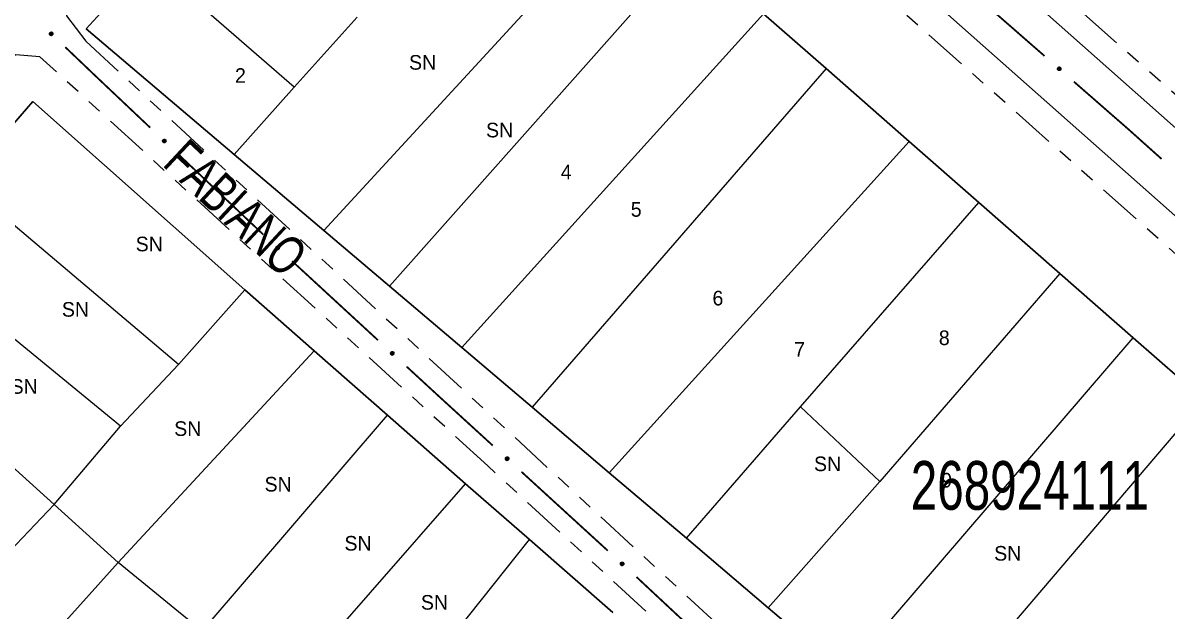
# Model space of a CAD drawing. Extents: x 209193 to 212081, y 4877574 to 4880493.
# Drawn here: x 210490.4 to 210607.9, y 4878497.2 to 4878557.6 of the extents above; entities that cross this region are included whole.
import ezdxf
from ezdxf.enums import TextEntityAlignment as Align

# ---------------------------------------------------------------- set-up
doc = ezdxf.new("R2010")
doc.units = 0
doc.header["$LTSCALE"] = 1.5
doc.header["$MEASUREMENT"] = 0
doc.linetypes.add('TRACO_25', pattern=[8, 3, -1, 1, -1, 1, -1])
for name, color, linetype in [('CD_MALHA_LOTES', 7, 'CONTINUOUS'), ('CD_TXT_QUADRA', 255, 'CONTINUOUS'), ('RU-QUADRA', 210, 'CONTINUOUS'), ('SV-EIXO-ROD-ESTR', 7, 'CONTINUOUS'), ('SV-EIXO-RUA-N-PAV', 6, 'CONTINUOUS'), ('SV-FX-DOM-EST', 20, 'CONTINUOUS'), ('SV-ROD-ESTADUAIS', 20, 'CONTINUOUS'), ('SV-RUA-NAO-PAV', 7, 'CONTINUOUS'), ('SV-TXT-RUA-N-PAV', 7, 'CONTINUOUS'), ('Th_NmrPort', 1, 'CONTINUOUS')]:
    doc.layers.add(name, color=color, linetype=linetype)
doc.styles.add('ARIAL', font='ARIAL.SHX')

msp = doc.modelspace()

# ---------------------------------------------------------------- linework, layer by layer
at = {"layer": 'CD_MALHA_LOTES', "linetype": 'Continuous', "flags": 128}
for points in [[(210521.325085, 4878536.256547), (210552.815183, 4878570.474488)], [(210528.063347, 4878530.536482), (210558.835438, 4878565.200052)], [(210496.926433, 4878556.968396), (210503.319068, 4878563.990608)], [(210518.257662, 4878550.976477), (210503.319068, 4878563.990608)], [(210518.257662, 4878550.976477), (210524.728934, 4878558.166779)], [(210535.477045, 4878524.243045), (210566.484057, 4878558.498983)], [(210566.484057, 4878558.498983), (210572.894353, 4878552.882827)], [(210512.108573, 4878544.080381), (210496.926433, 4878556.968396)], [(210572.894353, 4878552.882827), (210542.709349, 4878518.103592)], [(210572.894353, 4878552.882827), (210581.441698, 4878545.39437)], [(210512.108573, 4878544.080381), (210518.257662, 4878550.976477)], [(210484.247326, 4878541.229012), (210491.422597, 4878549.506571)], [(210491.422597, 4878549.506571), (210513.20329, 4878530.159475)], [(210550.617087, 4878511.390767), (210581.441698, 4878545.39437)], [(210581.441698, 4878545.39437), (210588.581528, 4878539.139057)], [(210521.325085, 4878536.256547), (210512.108573, 4878544.080381)], [(210506.389218, 4878522.493644), (210484.247326, 4878541.229012)], [(210570.267512, 4878518.140766), (210588.581528, 4878539.139057)], [(210588.581528, 4878539.139057), (210596.891329, 4878531.858716)], [(210528.063347, 4878530.536482), (210521.325085, 4878536.256547)], [(210500.426906, 4878516.166292), (210478.264579, 4878534.327177)], [(210596.891329, 4878531.858716), (210578.416521, 4878510.47111)], [(210596.891329, 4878531.858716), (210604.437948, 4878525.247011)], [(210506.389218, 4878522.493644), (210513.20329, 4878530.159475)], [(210513.20329, 4878530.159475), (210520.341344, 4878523.906931)], [(210535.477045, 4878524.243045), (210528.063347, 4878530.536482)], [(210493.612834, 4878508.135422), (210472.281833, 4878527.425342)], [(210574.855393, 4878490.815034), (210604.437948, 4878525.247011)], [(210604.437948, 4878525.247011), (210611.713375, 4878518.872901)], [(210500.183546, 4878502.173109), (210520.341344, 4878523.906931)], [(210520.341344, 4878523.906931), (210527.840519, 4878517.302106)], [(210542.709349, 4878518.103592), (210535.477045, 4878524.243045)], [(210500.426906, 4878516.166292), (210506.389218, 4878522.493644)], [(210550.617087, 4878511.390767), (210542.709349, 4878518.103592)], [(210558.545875, 4878504.660073), (210570.267512, 4878518.140766)], [(210578.416521, 4878510.47111), (210570.267512, 4878518.140766)], [(210582.36629, 4878484.439085), (210611.713375, 4878518.872901)], [(210508.822815, 4878495.115678), (210527.840519, 4878517.302106)], [(210527.840519, 4878517.302106), (210535.878933, 4878510.253286)], [(210493.612834, 4878508.135422), (210500.426906, 4878516.166292)], [(210558.545875, 4878504.660073), (210550.617087, 4878511.390767)], [(210516.366966, 4878487.936566), (210535.878933, 4878510.253286)], [(210535.878933, 4878510.253286), (210542.444543, 4878504.545742)], [(210566.947654, 4878497.52786), (210578.416521, 4878510.47111)], [(210486.433723, 4878500.591271), (210493.612834, 4878508.135422)], [(210500.183546, 4878502.173109), (210493.612834, 4878508.135422)], [(210523.911117, 4878481.244175), (210542.444543, 4878504.545742)], [(210542.444543, 4878504.545742), (210551.006755, 4878497.045714)], [(210566.947654, 4878497.52786), (210558.545875, 4878504.660073)], [(210476.913814, 4878476.262388), (210500.183546, 4878502.173109)], [(210508.822815, 4878495.115678), (210500.183546, 4878502.173109)], [(210574.855393, 4878490.815034), (210566.947654, 4878497.52786)]]:
    msp.add_lwpolyline(points, dxfattribs=at)
at = {"layer": 'RU-QUADRA', "linetype": 'Continuous', "flags": 128}
for points in [[(210503.319068, 4878563.990608), (210496.926433, 4878556.968396), (210512.108573, 4878544.080381), (210521.325085, 4878536.256547), (210528.063347, 4878530.536482), (210535.477045, 4878524.243045), (210542.709349, 4878518.103592), (210550.617087, 4878511.390767), (210558.545875, 4878504.660073), (210566.947654, 4878497.52786), (210574.855393, 4878490.815034), (210582.36629, 4878484.439085), (210598.230367, 4878470.972179), (210605.483719, 4878464.814857), (210612.597775, 4878458.775784)], [(210611.713375, 4878518.872901), (210604.437948, 4878525.247011), (210596.891329, 4878531.858716), (210588.581528, 4878539.139057), (210581.441698, 4878545.39437), (210572.894302, 4878552.882872), (210566.484057, 4878558.498983)], [(210551.006755, 4878497.045714), (210542.444543, 4878504.545742), (210535.878933, 4878510.253286), (210527.840519, 4878517.302106), (210520.341344, 4878523.906931), (210513.20329, 4878530.159475), (210491.422597, 4878549.506571), (210484.247326, 4878541.229012)]]:
    msp.add_lwpolyline(points, dxfattribs=at)
at = {"layer": 'SV-EIXO-ROD-ESTR', "const_width": 0.18}
for points in [[(210595.331825, 4878554.174703), (210586.293822, 4878562.068656)], [(210603.971094, 4878546.629013), (210598.344493, 4878551.543386)], [(210604.365506, 4878546.275862), (210603.971094, 4878546.629013)], [(210607.345512, 4878543.607611), (210604.365506, 4878546.275862)]]:
    msp.add_lwpolyline(points, dxfattribs=at)
at = {"layer": 'SV-EIXO-ROD-ESTR'}
msp.add_lwpolyline([(210596.873961, 4878552.681618), (210596.825215, 4878552.67763), (210596.782505, 4878552.68417), (210596.748453, 4878552.699878), (210596.721981, 4878552.721605), (210596.697403, 4878552.746882), (210596.678246, 4878552.777835), (210596.664593, 4878552.816898), (210596.660249, 4878552.865768), (210596.669824, 4878552.90908), (210596.683438, 4878552.943289), (210596.704504, 4878552.972196), (210596.72946, 4878552.995661), (210596.762269, 4878553.014498), (210596.801992, 4878553.027947), (210596.851238, 4878553.031126), (210596.893066, 4878553.024427), (210596.925604, 4878553.008369), (210596.954531, 4878552.987006), (210596.979315, 4878552.960899), (210596.997945, 4878552.930407), (210597.011414, 4878552.890389), (210597.013907, 4878552.841741), (210597.007702, 4878552.799946), (210596.992105, 4878552.767192), (210596.970433, 4878552.739186), (210596.945379, 4878552.714226), (210596.915067, 4878552.693673), (210596.873961, 4878552.681618)], close=True, dxfattribs=at)
for points in [[(210596.915067, 4878552.693673), (210596.660249, 4878552.865768)], [(210596.873961, 4878552.681618), (210596.664593, 4878552.816898)], [(210596.895064, 4878552.689553), (210596.666313, 4878552.840432)], [(210596.926754, 4878552.707167), (210596.668199, 4878552.884077)], [(210596.945379, 4878552.714226), (210596.669824, 4878552.90908)], [(210596.84732, 4878552.680525), (210596.677266, 4878552.792819)], [(210596.825215, 4878552.67763), (210596.678246, 4878552.777835)], [(210596.954333, 4878552.728372), (210596.679205, 4878552.921569)], [(210596.970433, 4878552.739186), (210596.683438, 4878552.943289)], [(210596.800852, 4878552.681253), (210596.695141, 4878552.757278)], [(210596.979596, 4878552.755223), (210596.697014, 4878552.958554)], [(210596.782505, 4878552.68417), (210596.697403, 4878552.746882)], [(210596.992105, 4878552.767192), (210596.704504, 4878552.972196)], [(210596.997796, 4878552.786431), (210596.719585, 4878552.982321)], [(210597.007702, 4878552.799946), (210596.72946, 4878552.995661)], [(210597.009829, 4878552.823026), (210596.750117, 4878553.002758)], [(210597.013907, 4878552.841741), (210596.762269, 4878553.014498)], [(210597.008762, 4878552.867438), (210596.78476, 4878553.019605)], [(210597.011414, 4878552.890389), (210596.801992, 4878553.027947)], [(210596.998967, 4878552.912229), (210596.832763, 4878553.024783)], [(210596.997945, 4878552.930407), (210596.851238, 4878553.031126)], [(210596.984943, 4878552.948029), (210596.877306, 4878553.023924)], [(210596.979315, 4878552.960899), (210596.893066, 4878553.024427)]]:
    msp.add_lwpolyline(points, dxfattribs=at)
at = {"layer": 'SV-EIXO-RUA-N-PAV'}
for points in [[(210493.29853, 4878556.641589), (210493.347403, 4878556.643432), (210493.389785, 4878556.635022), (210493.423114, 4878556.617834), (210493.448606, 4878556.594966), (210493.47205, 4878556.568633), (210493.489829, 4878556.536869), (210493.501753, 4878556.497243), (210493.503946, 4878556.448229), (210493.492478, 4878556.40538), (210493.477375, 4878556.371802), (210493.455059, 4878556.343848), (210493.429097, 4878556.321502), (210493.395491, 4878556.304125), (210493.355217, 4878556.292433), (210493.305878, 4878556.291421), (210493.264385, 4878556.299951), (210493.232584, 4878556.317423), (210493.204622, 4878556.340035), (210493.18101, 4878556.367206), (210493.163737, 4878556.398486), (210493.152039, 4878556.439058), (210493.151685, 4878556.487769), (210493.15972, 4878556.52925), (210493.17674, 4878556.561288), (210493.199622, 4878556.588315), (210493.225748, 4878556.61215), (210493.256934, 4878556.631352), (210493.29853, 4878556.641589)], [(210504.90565, 4878545.62992), (210504.954515, 4878545.631993), (210504.996935, 4878545.623782), (210505.030345, 4878545.60675), (210505.055944, 4878545.584002), (210505.079511, 4878545.557779), (210505.09744, 4878545.526099), (210505.109549, 4878545.48653), (210505.111973, 4878545.437527), (210505.100705, 4878545.394624), (210505.08576, 4878545.360976), (210505.063576, 4878545.332918), (210505.037719, 4878545.31045), (210505.004195, 4878545.292915), (210504.963976, 4878545.281035), (210504.914643, 4878545.279791), (210504.87311, 4878545.288125), (210504.841227, 4878545.305448), (210504.81316, 4878545.327929), (210504.78942, 4878545.354988), (210504.772001, 4878545.386187), (210504.760112, 4878545.426703), (210504.759529, 4878545.475412), (210504.767369, 4878545.516931), (210504.784239, 4878545.549048), (210504.806994, 4878545.576182), (210504.833008, 4878545.60014), (210504.864103, 4878545.619488), (210504.90565, 4878545.62992)], [(210516.550175, 4878534.65925), (210516.599009, 4878534.661946), (210516.641531, 4878534.654277), (210516.675155, 4878534.637673), (210516.701042, 4878534.615253), (210516.724943, 4878534.589333), (210516.743274, 4878534.557885), (210516.755887, 4878534.518473), (210516.758935, 4878534.469505), (210516.748216, 4878534.426462), (210516.733702, 4878534.392626), (210516.711878, 4878534.364287), (210516.686309, 4878534.34149), (210516.653012, 4878534.32353), (210516.612948, 4878534.311137), (210516.563634, 4878534.309263), (210516.521999, 4878534.317068), (210516.489897, 4878534.333982), (210516.461546, 4878534.356103), (210516.437462, 4878534.382857), (210516.419646, 4878534.413832), (210516.407241, 4878534.454193), (210516.406037, 4878534.50289), (210516.413347, 4878534.544505), (210516.429806, 4878534.576835), (210516.452213, 4878534.604258), (210516.477918, 4878534.628545), (210516.508764, 4878534.648288), (210516.550175, 4878534.65925)], [(210528.317895, 4878523.81855), (210528.366729, 4878523.821246), (210528.409251, 4878523.813577), (210528.442875, 4878523.796973), (210528.468762, 4878523.774553), (210528.492662, 4878523.748633), (210528.510993, 4878523.717185), (210528.523607, 4878523.677773), (210528.526655, 4878523.628805), (210528.515936, 4878523.585762), (210528.501421, 4878523.551926), (210528.479597, 4878523.523587), (210528.454029, 4878523.500791), (210528.420732, 4878523.48283), (210528.380667, 4878523.470437), (210528.331354, 4878523.468564), (210528.289718, 4878523.476368), (210528.257617, 4878523.493282), (210528.229265, 4878523.515403), (210528.205182, 4878523.542157), (210528.187366, 4878523.573132), (210528.174961, 4878523.613493), (210528.173757, 4878523.66219), (210528.181067, 4878523.703805), (210528.197526, 4878523.736136), (210528.219932, 4878523.763558), (210528.245638, 4878523.787846), (210528.276484, 4878523.807588), (210528.317895, 4878523.81855)], [(210540.110267, 4878513.005348), (210540.15909, 4878513.008234), (210540.201641, 4878513.00073), (210540.23533, 4878512.984257), (210540.261304, 4878512.961938), (210540.285305, 4878512.936111), (210540.303758, 4878512.904734), (210540.316524, 4878512.865372), (210540.319763, 4878512.816416), (210540.309211, 4878512.773332), (210540.294828, 4878512.73944), (210540.273115, 4878512.711015), (210540.247635, 4878512.68812), (210540.214408, 4878512.67003), (210540.174392, 4878512.657482), (210540.125086, 4878512.655416), (210540.08342, 4878512.663059), (210540.051254, 4878512.679848), (210540.022816, 4878512.701859), (210539.998629, 4878512.728519), (210539.980693, 4878512.759424), (210539.968131, 4878512.799737), (210539.966738, 4878512.848429), (210539.973886, 4878512.890072), (210539.990219, 4878512.922466), (210540.012519, 4878512.949975), (210540.03813, 4878512.974363), (210540.068899, 4878512.994225), (210540.110267, 4878513.005348)], [(210551.92004, 4878502.210477), (210551.968864, 4878502.213363), (210552.011415, 4878502.205859), (210552.045103, 4878502.189386), (210552.071077, 4878502.167067), (210552.095078, 4878502.14124), (210552.113531, 4878502.109863), (210552.126298, 4878502.070501), (210552.129537, 4878502.021545), (210552.118985, 4878501.97846), (210552.104602, 4878501.944568), (210552.082888, 4878501.916144), (210552.057408, 4878501.893249), (210552.024182, 4878501.875159), (210551.984166, 4878501.86261), (210551.93486, 4878501.860545), (210551.893194, 4878501.868188), (210551.861027, 4878501.884977), (210551.83259, 4878501.906987), (210551.808403, 4878501.933648), (210551.790467, 4878501.964553), (210551.777905, 4878502.004865), (210551.776511, 4878502.053557), (210551.783659, 4878502.095201), (210551.799992, 4878502.127595), (210551.822292, 4878502.155104), (210551.847903, 4878502.179491), (210551.878672, 4878502.199354), (210551.92004, 4878502.210477)]]:
    msp.add_lwpolyline(points, close=True, dxfattribs=at)
for points in [[(210493.151685, 4878556.487769), (210493.395491, 4878556.304125)], [(210493.152039, 4878556.439058), (210493.355217, 4878556.292433)], [(210493.155696, 4878556.46187), (210493.372798, 4878556.30001)], [(210493.156581, 4878556.506286), (210493.408148, 4878556.315319)], [(210493.15972, 4878556.52925), (210493.429097, 4878556.321502)], [(210493.163515, 4878556.416692), (210493.324614, 4878556.296946)], [(210493.163737, 4878556.398486), (210493.305878, 4878556.291421)], [(210493.17021, 4878556.542317), (210493.439548, 4878556.334395)], [(210493.175952, 4878556.38031), (210493.280151, 4878556.299761)], [(210493.17674, 4878556.561288), (210493.455059, 4878556.343848)], [(210493.18101, 4878556.367206), (210493.264385, 4878556.299951)], [(210493.189763, 4878556.572696), (210493.463141, 4878556.357149)], [(210493.199622, 4878556.588315), (210493.477375, 4878556.371802)], [(210493.216182, 4878556.598411), (210493.482558, 4878556.393315)], [(210493.225748, 4878556.61215), (210493.492478, 4878556.40538)], [(210493.244666, 4878556.618384), (210493.4952, 4878556.430288)], [(210493.256934, 4878556.631352), (210493.503946, 4878556.448229)], [(210493.277099, 4878556.634589), (210493.499001, 4878556.473808)], [(210493.29853, 4878556.641589), (210493.501753, 4878556.497243)], [(210493.325192, 4878556.641511), (210493.49015, 4878556.521856)], [(210493.347403, 4878556.643432), (210493.489829, 4878556.536869)], [(210493.371584, 4878556.638742), (210493.473854, 4878556.558148)], [(210493.389785, 4878556.635022), (210493.47205, 4878556.568633)], [(210504.759529, 4878545.475412), (210505.004195, 4878545.292915)], [(210504.760112, 4878545.426703), (210504.963976, 4878545.281035)], [(210504.763662, 4878545.449532), (210504.981522, 4878545.288694)], [(210504.764338, 4878545.493953), (210505.016799, 4878545.304169)], [(210504.767369, 4878545.516931), (210505.037719, 4878545.31045)], [(210504.771693, 4878545.404392), (210504.933352, 4878545.285404)], [(210504.772001, 4878545.386187), (210504.914643, 4878545.279791)], [(210504.777798, 4878545.530047), (210505.04811, 4878545.323392)], [(210504.784239, 4878545.549048), (210505.063576, 4878545.332918)], [(210504.784301, 4878545.368069), (210504.888877, 4878545.288009)], [(210504.78942, 4878545.354988), (210504.87311, 4878545.288125)], [(210504.797208, 4878545.560517), (210505.071595, 4878545.346256)], [(210504.806994, 4878545.576182), (210505.08576, 4878545.360976)], [(210504.823506, 4878545.586356), (210505.090842, 4878545.382513)], [(210504.833008, 4878545.60014), (210505.100705, 4878545.394624)], [(210504.851896, 4878545.606462), (210505.10331, 4878545.419545)], [(210504.864103, 4878545.619488), (210505.111973, 4878545.437527)], [(210504.884252, 4878545.62282), (210505.106907, 4878545.463082)], [(210504.90565, 4878545.62992), (210505.109549, 4878545.48653)], [(210504.932313, 4878545.629968), (210505.09783, 4878545.511088)], [(210504.954515, 4878545.631993), (210505.09744, 4878545.526099)], [(210504.978717, 4878545.627417), (210505.081364, 4878545.547303)], [(210504.996935, 4878545.623782), (210505.079511, 4878545.557779)], [(210516.406037, 4878534.50289), (210516.653012, 4878534.32353)], [(210516.407241, 4878534.454193), (210516.612948, 4878534.311137)], [(210516.4105, 4878534.477065), (210516.630394, 4878534.31902)], [(210516.41061, 4878534.52149), (210516.665471, 4878534.334943)], [(210516.413347, 4878534.544505), (210516.686309, 4878534.34149)], [(210516.419106, 4878534.432031), (210516.582271, 4878534.315115)], [(210516.419646, 4878534.413832), (210516.563634, 4878534.309263)], [(210516.423608, 4878534.557753), (210516.696534, 4878534.354564)], [(210516.429806, 4878534.576835), (210516.711878, 4878534.364287)], [(210516.432177, 4878534.395871), (210516.537766, 4878534.317153)], [(210516.437462, 4878534.382857), (210516.521999, 4878534.317068)], [(210516.442628, 4878534.588469), (210516.719726, 4878534.377726)], [(210516.452213, 4878534.604258), (210516.733702, 4878534.392626)], [(210516.468593, 4878534.614641), (210516.738509, 4878534.414226)], [(210516.477918, 4878534.628545), (210516.748216, 4878534.426462)], [(210516.496724, 4878534.635108), (210516.750503, 4878534.451413)], [(210516.508764, 4878534.648288), (210516.758935, 4878534.469505)], [(210516.52887, 4878534.651877), (210516.753545, 4878534.494993)], [(210516.550175, 4878534.65925), (210516.755887, 4878534.518473)], [(210516.576835, 4878534.659638), (210516.743856, 4878534.54288)], [(210516.599009, 4878534.661946), (210516.743274, 4878534.557885)], [(210516.623268, 4878534.657679), (210516.726929, 4878534.578881)], [(210516.641531, 4878534.654277), (210516.724943, 4878534.589333)], [(210528.236313, 4878523.773941), (210528.506228, 4878523.573526)], [(210528.245638, 4878523.787846), (210528.515936, 4878523.585762)], [(210528.264444, 4878523.794408), (210528.518223, 4878523.610713)], [(210528.276484, 4878523.807588), (210528.526655, 4878523.628805)], [(210528.296589, 4878523.811177), (210528.521264, 4878523.654294)], [(210528.317895, 4878523.81855), (210528.523607, 4878523.677773)], [(210528.344555, 4878523.818938), (210528.511575, 4878523.70218)], [(210528.366729, 4878523.821246), (210528.510993, 4878523.717185)], [(210528.390987, 4878523.816979), (210528.494648, 4878523.738181)], [(210528.409251, 4878523.813577), (210528.492662, 4878523.748633)], [(210528.173757, 4878523.66219), (210528.420732, 4878523.48283)], [(210528.174961, 4878523.613493), (210528.380667, 4878523.470437)], [(210528.17822, 4878523.636365), (210528.398114, 4878523.47832)], [(210528.178329, 4878523.68079), (210528.433191, 4878523.494243)], [(210528.181067, 4878523.703805), (210528.454029, 4878523.500791)], [(210528.186826, 4878523.591331), (210528.34999, 4878523.474415)], [(210528.187366, 4878523.573132), (210528.331354, 4878523.468564)], [(210528.191328, 4878523.717053), (210528.464254, 4878523.513865)], [(210528.197526, 4878523.736136), (210528.479597, 4878523.523587)], [(210528.199897, 4878523.555171), (210528.305486, 4878523.476453)], [(210528.205182, 4878523.542157), (210528.289718, 4878523.476368)], [(210528.210347, 4878523.747769), (210528.487446, 4878523.537026)], [(210528.219932, 4878523.763558), (210528.501421, 4878523.551926)], [(210539.966738, 4878512.848429), (210540.214408, 4878512.67003)], [(210539.968131, 4878512.799737), (210540.174392, 4878512.657482)], [(210539.971238, 4878512.867047), (210540.226823, 4878512.681492)], [(210539.971301, 4878512.822621), (210540.191808, 4878512.665432)], [(210539.973886, 4878512.890072), (210540.247635, 4878512.68812)], [(210539.980082, 4878512.777621), (210540.1437, 4878512.66134)], [(210539.980693, 4878512.759424), (210540.125086, 4878512.655416)], [(210539.984095, 4878512.90336), (210540.257809, 4878512.701234)], [(210539.990219, 4878512.922466), (210540.273115, 4878512.711015)], [(210539.993293, 4878512.741513), (210540.099188, 4878512.663205)], [(210539.998629, 4878512.728519), (210540.08342, 4878512.663059)], [(210540.002995, 4878512.934149), (210540.280911, 4878512.724485)], [(210540.012519, 4878512.949975), (210540.294828, 4878512.73944)], [(210540.028859, 4878512.960422), (210540.299551, 4878512.761058)], [(210540.03813, 4878512.974363), (210540.309211, 4878512.773332)], [(210540.05691, 4878512.980998), (210540.311401, 4878512.798292)], [(210540.068899, 4878512.994225), (210540.319763, 4878512.816416)], [(210540.08899, 4878512.997892), (210540.314273, 4878512.841883)], [(210540.110267, 4878513.005348), (210540.316524, 4878512.865372)], [(210540.136925, 4878513.005839), (210540.304398, 4878512.889732)], [(210540.15909, 4878513.008234), (210540.303758, 4878512.904734)], [(210540.183365, 4878513.004061), (210540.287331, 4878512.925667)], [(210540.201641, 4878513.00073), (210540.285305, 4878512.936111)], [(210551.776511, 4878502.053557), (210552.024182, 4878501.875159)], [(210551.777905, 4878502.004865), (210551.984166, 4878501.86261)], [(210551.781011, 4878502.072175), (210552.036596, 4878501.88662)], [(210551.781074, 4878502.02775), (210552.001581, 4878501.870561)], [(210551.783659, 4878502.095201), (210552.057408, 4878501.893249)], [(210551.789856, 4878501.98275), (210551.953473, 4878501.866469)], [(210551.790467, 4878501.964553), (210551.93486, 4878501.860545)], [(210551.793869, 4878502.108489), (210552.067582, 4878501.906362)], [(210551.799992, 4878502.127595), (210552.082888, 4878501.916144)], [(210551.803067, 4878501.946641), (210551.908961, 4878501.868334)], [(210551.808403, 4878501.933648), (210551.893194, 4878501.868188)], [(210551.812769, 4878502.139278), (210552.090684, 4878501.929614)], [(210551.822292, 4878502.155104), (210552.104602, 4878501.944568)], [(210551.838632, 4878502.165551), (210552.109325, 4878501.966187)], [(210551.847903, 4878502.179491), (210552.118985, 4878501.97846)], [(210551.866684, 4878502.186127), (210552.121175, 4878502.00342)], [(210551.878672, 4878502.199354), (210552.129537, 4878502.021545)], [(210551.898764, 4878502.203021), (210552.124047, 4878502.047012)], [(210551.92004, 4878502.210477), (210552.126298, 4878502.070501)], [(210551.946699, 4878502.210968), (210552.114172, 4878502.09486)], [(210551.968864, 4878502.213363), (210552.113531, 4878502.109863)], [(210551.993138, 4878502.20919), (210552.097105, 4878502.130796)], [(210552.011415, 4878502.205859), (210552.095078, 4878502.14124)]]:
    msp.add_lwpolyline(points, dxfattribs=at)
at = {"layer": 'SV-EIXO-RUA-N-PAV', "const_width": 0.18}
for points in [[(210494.773592, 4878555.082206), (210497.667769, 4878552.321094)], [(210497.667769, 4878552.321094), (210497.91, 4878552.09)], [(210497.91, 4878552.09), (210503.480908, 4878546.824972)], [(210506.388018, 4878544.07748), (210514.382572, 4878536.52188)], [(210514.382572, 4878536.52188), (210515.03, 4878535.91)], [(210515.03, 4878535.91), (210515.1103, 4878535.836025)], [(210518.05223, 4878533.12585), (210526.87802, 4878524.995326)], [(210529.81995, 4878522.285151), (210532.76188, 4878519.574976)], [(210532.76188, 4878519.574976), (210533.024543, 4878519.333004)], [(210533.024543, 4878519.333004), (210538.665828, 4878514.176517)], [(210541.618272, 4878511.477799), (210550.475602, 4878503.381646)], [(210553.425248, 4878500.6799), (210562.197912, 4878492.492081)]]:
    msp.add_lwpolyline(points, dxfattribs=at)
at = {"layer": 'SV-FX-DOM-EST', "linetype": 'TRACO_25'}
for points in [[(210652.671715, 4878511.447631, 13.963322), (210629.74, 4878531.74, 15.178122), (210538.41, 4878612.22, 13.160497), (210503.390567, 4878643.141609, 13.160497)], [(211028.486086, 4878080.897306, 12.355202), (211009.982548, 4878124.599964, 12.355202), (210996.174033, 4878156.711011, 12.345365), (210980.245565, 4878187.651998, 12.709364), (210958.477345, 4878219.292959, 12.72904), (210919.290053, 4878259.454079, 13.083201), (210898.774286, 4878277.738776, 13.083201), (210895.564754, 4878280.599274, 13.083201), (210829.78, 4878339.23, 13.417687), (210780.89, 4878381.82, 13.604163), (210766.976178, 4878394.201269, 13.604163), (210730.23, 4878426.9, 14.016139), (210717.152215, 4878438.406456, 14.016139), (210622.7, 4878521.51, 15.230939), (210531.783322, 4878602.204012, 12.991482)]]:
    msp.add_polyline3d(points, dxfattribs=at)
at = {"layer": 'SV-ROD-ESTADUAIS', "linetype": 'Continuous'}
for points in [[(210977.638178, 4878207.088424, 12.807742), (210964.657284, 4878225.343233, 13.220931), (210924.500065, 4878266.714388, 13.161904), (210836.82, 4878344.79, 13.678107), (210788.21, 4878387.86, 13.963322), (210780.689546, 4878394.519993, 14.090083), (210733.41, 4878436.39, 14.090083), (210628.37, 4878529.46, 15.505589), (210529.57, 4878617.02, 13.297822), (210513.753954, 4878631.009833, 13.297822), (210510.470445, 4878633.768298, 13.297822), (210460.57, 4878678.06, 12.273165), (210434.292421, 4878701.335698, 12.230911)], [(211100.78998, 4877916.427847, 6.826342), (211088.952449, 4877944.445363, 6.826342), (211087.115851, 4877948.547669, 6.826342), (211045.498875, 4878046.957449, 11.804284), (211012.342478, 4878125.340011, 12.650337), (210998.064006, 4878158.281085, 12.620824), (210982.125531, 4878188.942061, 12.679851), (210959.547372, 4878221.593052, 13.004499), (210920.21008, 4878261.574164, 13.171742), (210831.69, 4878340.34, 13.678107), (210783.44, 4878383.16, 13.847123), (210770.842606, 4878394.291132, 13.847123), (210730.86, 4878429.62, 14.1429), (210623.98, 4878524.27, 15.421082), (210525.6, 4878611.44, 13.128807), (210509.12559, 4878625.984271, 13.128807), (210506.147781, 4878628.586299, 13.128807), (210456.95, 4878672.3, 12.104149), (210434.29214, 4878692.384671, 12.104149)]]:
    msp.add_polyline3d(points, dxfattribs=at)
at = {"layer": 'SV-RUA-NAO-PAV', "linetype": 'TRACO_25'}
for points in [[(210531.783322, 4878602.204012, 13.044299), (210528.74, 4878601.58, 12.759085), (210524.67, 4878599.06, 12.399926), (210494.81, 4878561.64, 11.892879), (210494.88, 4878558.3, 11.892879), (210496.88, 4878555.69, 11.977387), (210571.447255, 4878486.83766, 13.847123), (210575.019697, 4878483.539014, 13.847123), (210584.17, 4878475.09, 13.847123), (210610.23, 4878451.08, 14.35417)], [(210607.7, 4878447.73, 14.343607), (210580.914292, 4878472.829389, 14.480932), (210538.16, 4878512.08, 13.054862), (210492.17, 4878554.1, 11.861189), (210489.7, 4878554.3, 11.861189), (210486.56, 4878552.47, 11.882316), (210447.092663, 4878506.176442, 10.963293)]]:
    msp.add_polyline3d(points, dxfattribs=at)

# ---------------------------------------------------------------- texts
at = {"layer": 'CD_TXT_QUADRA', "style": 'ARIAL', "width": 0.7}
msp.add_text('268924111', height=5, dxfattribs=at).set_placement((210581.590893, 4878507.584519))
at = {"layer": 'SV-TXT-RUA-N-PAV', "style": 'ARIAL', "width": 0.7}
msp.add_text('FABIANO', height=4, rotation=317, dxfattribs=at).set_placement((210504.645628, 4878542.971315))
at = {"layer": 'Th_NmrPort', "color": 1}
for s, p in [('SN', (210530.069956, 4878553.523052)), ('2', (210512.194574, 4878552.174291)), ('SN', (210537.979288, 4878546.572427)), ('4', (210545.648944, 4878542.258246)), ('5', (210552.839246, 4878538.423418)), ('SN', (210501.996732, 4878534.871876)), ('6', (210561.227931, 4878529.315702)), ('SN', (210494.421196, 4878528.159948)), ('8', (210584.476574, 4878525.241198)), ('7', (210569.616617, 4878524.042814)), ('SN', (210489.152206, 4878520.243388)), ('SN', (210505.955548, 4878515.915442)), ('SN', (210571.653869, 4878512.298655)), ('SN', (210515.23215, 4878510.206764)), ('9', (210584.71625, 4878510.620918)), ('SN', (210523.438374, 4878504.141294)), ('SN', (210590.158836, 4878503.110436)), ('SN', (210531.287807, 4878498.075823))]:
    msp.add_text(s, height=1.5, dxfattribs=at).set_placement(p, align=Align.MIDDLE_LEFT)

doc.saveas('drawing.dxf')
